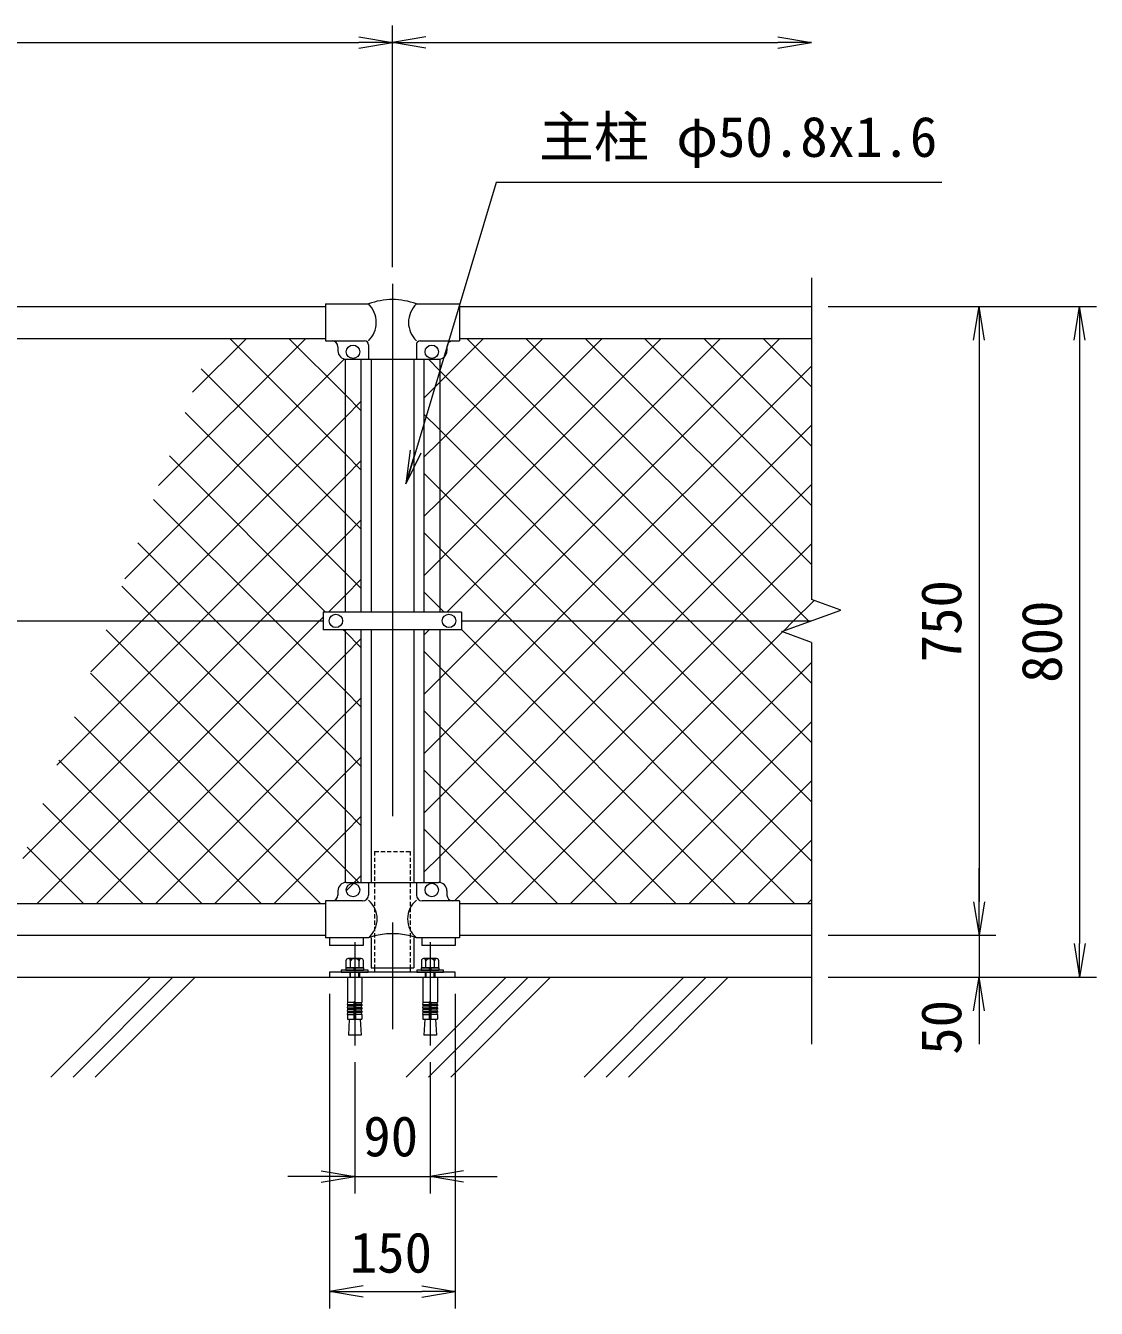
# Model space of a CAD drawing. Units: millimetres, scale not verified. Extents: x -4200 to 4200, y -2970 to 2970.
# Drawn here: x -1823 to -545, y 265 to 1795 of the extents above; entities that cross this region are included whole.
import ezdxf
from ezdxf.enums import TextEntityAlignment as Align

# ---------------------------------------------------------------- set-up
doc = ezdxf.new("R2010")
doc.units = ezdxf.units.MM
doc.header["$LTSCALE"] = 20
doc.linetypes.add('USER1', pattern=[50.8, 31.75, -6.35, 6.35, -6.35])
doc.linetypes.add('USER2', pattern=[0.375, 0.25, -0.125])
for name, color, linetype, lineweight in [('0-0_D-BMK', 2, 'USER1', 13), ('0-1_D-STR1', 1, 'Continuous', 18), ('0-2_D-STR-DIM', 7, 'Continuous', 9), ('0-3_0', 3, 'Continuous', 18), ('0-5_D-STR3', 3, 'Continuous', 13), ('0-6_D-STR-TXT', 7, 'Continuous', 9), ('0-7_D-STR2', 7, 'Continuous', 9), ('0-B_D-BGD', 7, 'Continuous', 9), ('0-D_D-DCR-HCH', 7, 'Continuous', 9)]:
    doc.layers.add(name, color=color, linetype=linetype, lineweight=lineweight)
doc.styles.add('ＭＳ ゴシック', font='')
doc.styles.get('ＭＳ ゴシック').set_extended_font_data('MS Gothic')

# ---------------------------------------------------------------- blocks, each defined once
blk = doc.blocks.new('_Open')
at = {"layer": '0-3_0', "color": 7, "lineweight": 9}
blk.add_line((-20, 3.33), (0, 0), dxfattribs=at)
blk.add_lwpolyline([(-20, -3.33), (0, 0), (-20, 0)], dxfattribs=at)

msp = doc.modelspace()

# ---------------------------------------------------------------- linework, layer by layer
at = {"layer": '0-0_D-BMK'}
for p, q in [((-1384.97, 1487.06), (-1384.97, 578.6)), ((-1429.97, 701.6), (-1429.97, 578.6)), ((-1339.97, 701.6), (-1339.97, 578.6))]:
    msp.add_line(p, q, dxfattribs=at)
at = {"layer": '0-1_D-STR1'}
for p, q in [((-3304.97, 1460), (-1464.97, 1460)), ((-1304.97, 1460), (-884.97, 1460)), ((-3304.97, 1422), (-1464.97, 1422)), ((-1304.97, 1422), (-884.97, 1422)), ((-1410.37, 1397), (-1410.37, 1095.5)), ((-1359.57, 1397), (-1359.57, 1095.5)), ((-1410.37, 1074.5), (-1410.37, 773)), ((-1359.57, 1074.5), (-1359.57, 773)), ((-3304.97, 748), (-1464.97, 748)), ((-1304.97, 748), (-884.97, 748)), ((-3304.97, 710), (-1464.97, 710)), ((-1410.37, 707), (-1410.37, 671)), ((-1359.57, 707), (-1359.57, 671)), ((-1304.97, 710), (-884.97, 710)), ((-1410.37, 671), (-1359.57, 671))]:
    msp.add_line(p, q, dxfattribs=at)
at = {"layer": '0-2_D-STR-DIM'}
for p, q in [((-1384.97, 1507.06), (-1384.97, 1795)), ((-1384.97, 1507.06), (-1384.97, 1795)), ((-3344.97, 1775), (-1424.97, 1775)), ((-1344.97, 1775), (-924.97, 1775)), ((-884.97, 1494.26), (-884.97, 1110.65)), ((-864.97, 1460), (-664.97, 1460)), ((-864.97, 1460), (-544.97, 1460)), ((-684.97, 1420), (-684.97, 750)), ((-564.97, 1420), (-564.97, 700)), ((-849.74, 1097.83), (-884.97, 1110.65)), ((-920.21, 1072.17), (-849.74, 1097.83)), ((-884.97, 1059.35), (-920.21, 1072.17)), ((-884.97, 1059.35), (-884.97, 580)), ((-684.97, 750), (-684.97, 790)), ((-864.97, 710), (-664.97, 710)), ((-864.97, 710), (-664.97, 710)), ((-684.97, 710), (-684.97, 660)), ((-864.97, 660), (-664.97, 660)), ((-864.97, 660), (-544.97, 660)), ((-1459.97, 640), (-1459.97, 264.99)), ((-1309.97, 640), (-1309.97, 264.99)), ((-684.97, 620), (-684.97, 580)), ((-1429.97, 558.6), (-1429.97, 402.17)), ((-1339.97, 558.6), (-1339.97, 402.17)), ((-1469.97, 422.17), (-1509.97, 422.17)), ((-1429.97, 422.17), (-1339.97, 422.17)), ((-1299.97, 422.17), (-1259.97, 422.17)), ((-1419.97, 284.99), (-1349.97, 284.99))]:
    msp.add_line(p, q, dxfattribs=at)
at = {"layer": '0-5_D-STR3'}
for p, q in [((-1464.97, 1463), (-1464.97, 1419)), ((-1464.97, 1463), (-1413.52, 1463)), ((-1356.42, 1463), (-1304.97, 1463)), ((-1304.97, 1463), (-1304.97, 1419)), ((-1464.97, 1419), (-1418.22, 1419)), ((-1449.97, 1412), (-1449.97, 1407)), ((-1413.52, 1414.3), (-1413.52, 1397)), ((-1356.42, 1414.3), (-1356.42, 1397)), ((-1351.72, 1419), (-1304.97, 1419)), ((-1319.97, 1412), (-1319.97, 1407)), ((-1441.47, 1397), (-1441.47, 1095.5)), ((-1439.97, 1397), (-1329.97, 1397)), ((-1422.47, 1397), (-1422.47, 1095.5)), ((-1347.47, 1397), (-1347.47, 1095.5)), ((-1328.47, 1397), (-1328.47, 1095.5)), ((-1467.47, 1095.5), (-1467.47, 1074.5)), ((-1302.47, 1095.5), (-1467.47, 1095.5)), ((-1302.47, 1095.5), (-1302.47, 1074.5)), ((-3307.98, 1085), (-1467.47, 1085)), ((-1302.47, 1074.5), (-1467.47, 1074.5)), ((-1441.47, 1074.5), (-1441.47, 772.89)), ((-1422.47, 1074.5), (-1422.47, 773)), ((-1347.47, 1074.5), (-1347.47, 773)), ((-1328.47, 1074.5), (-1328.47, 772.89)), ((-1302.47, 1085), (-884.97, 1085)), ((-1439.97, 773), (-1329.97, 773)), ((-1413.52, 773), (-1413.52, 758)), ((-1356.42, 773), (-1356.42, 758)), ((-1464.97, 751), (-1464.97, 707)), ((-1420.52, 751), (-1464.97, 751)), ((-1449.97, 763), (-1449.97, 758)), ((-1304.97, 751), (-1349.42, 751)), ((-1319.97, 763), (-1319.97, 758)), ((-1304.97, 751), (-1304.97, 707)), ((-1413.52, 707), (-1464.97, 707)), ((-1459.97, 707), (-1459.97, 697.7)), ((-1419.97, 707), (-1419.97, 697.7)), ((-1304.97, 707), (-1356.42, 707)), ((-1349.97, 707), (-1349.97, 697.7)), ((-1309.97, 707), (-1309.97, 697.7)), ((-1419.97, 697.7), (-1459.97, 697.7)), ((-1309.97, 697.7), (-1349.97, 697.7)), ((-1438.62, 660), (-1421.32, 660)), ((-1406.32, 671), (-1406.32, 666)), ((-1363.62, 671), (-1363.62, 666)), ((-1348.62, 660), (-1331.32, 660))]:
    msp.add_line(p, q, dxfattribs=at)
at = {"layer": '0-5_D-STR3', "linetype": 'USER2'}
for p, q in [((-1406.32, 810), (-1406.32, 671)), ((-1406.32, 810), (-1363.62, 810)), ((-1363.62, 810), (-1363.62, 671))]:
    msp.add_line(p, q, dxfattribs=at)
at = {"layer": '0-5_D-STR3', "lineweight": 18}
for p, q in [((-1440.37, 679.6), (-1440.37, 671.3)), ((-1422.18, 682.1), (-1437.77, 682.1)), ((-1435.97, 682.1), (-1423.97, 682.1)), ((-1435.17, 671.3), (-1435.17, 679.6)), ((-1424.78, 671.3), (-1424.78, 679.6)), ((-1419.58, 671.3), (-1419.58, 679.6)), ((-1350.37, 679.6), (-1350.37, 671.3)), ((-1332.18, 682.1), (-1347.77, 682.1)), ((-1345.97, 682.1), (-1333.97, 682.1)), ((-1345.17, 671.3), (-1345.17, 679.6)), ((-1334.78, 671.3), (-1334.78, 679.6)), ((-1329.58, 671.3), (-1329.58, 679.6)), ((-1445.97, 668.3), (-1445.97, 666)), ((-1413.97, 668.3), (-1445.97, 668.3)), ((-1445.97, 666), (-1413.97, 666)), ((-1419.22, 671.3), (-1440.72, 671.3)), ((-1440.72, 671.3), (-1440.72, 668.3)), ((-1440.72, 668.3), (-1419.22, 668.3)), ((-1440.37, 671.3), (-1419.58, 671.3)), ((-1438.62, 660), (-1438.62, 629.96)), ((-1435.97, 666), (-1435.97, 660)), ((-1434.89, 660), (-1434.89, 666)), ((-1431.47, 671.3), (-1430.67, 668.3)), ((-1428.47, 668.3), (-1429.28, 671.3)), ((-1425.05, 660), (-1425.05, 666)), ((-1423.97, 660), (-1423.97, 666)), ((-1421.32, 660), (-1421.32, 629.96)), ((-1419.22, 668.3), (-1419.22, 671.3)), ((-1413.97, 666), (-1413.97, 668.3)), ((-1355.97, 668.3), (-1355.97, 666)), ((-1323.97, 668.3), (-1355.97, 668.3)), ((-1355.97, 666), (-1323.97, 666)), ((-1329.22, 671.3), (-1350.72, 671.3)), ((-1350.72, 671.3), (-1350.72, 668.3)), ((-1350.72, 668.3), (-1329.22, 668.3)), ((-1350.37, 671.3), (-1329.58, 671.3)), ((-1348.62, 660), (-1348.62, 629.96)), ((-1345.97, 666), (-1345.97, 660)), ((-1344.89, 660), (-1344.89, 666)), ((-1341.47, 671.3), (-1340.67, 668.3)), ((-1338.47, 668.3), (-1339.28, 671.3)), ((-1335.05, 660), (-1335.05, 666)), ((-1333.97, 660), (-1333.97, 666)), ((-1331.32, 660), (-1331.32, 629.96)), ((-1329.22, 668.3), (-1329.22, 671.3)), ((-1323.97, 666), (-1323.97, 668.3)), ((-1430.97, 629.96), (-1438.62, 629.96)), ((-1438.62, 627.46), (-1438.19, 629.92)), ((-1438.62, 627.46), (-1430.97, 627.46)), ((-1438.62, 627.46), (-1438.62, 625.96)), ((-1430.97, 629.96), (-1430.97, 610)), ((-1428.97, 629.96), (-1421.32, 629.96)), ((-1428.97, 629.96), (-1428.97, 610)), ((-1421.32, 627.46), (-1428.97, 627.46)), ((-1421.32, 627.46), (-1421.76, 629.92)), ((-1421.32, 627.46), (-1421.32, 625.96)), ((-1340.97, 629.96), (-1348.62, 629.96)), ((-1348.62, 627.46), (-1348.19, 629.92)), ((-1348.62, 627.46), (-1340.97, 627.46)), ((-1348.62, 627.46), (-1348.62, 625.96)), ((-1340.97, 629.96), (-1340.97, 610)), ((-1338.97, 629.96), (-1331.32, 629.96)), ((-1338.97, 629.96), (-1338.97, 610)), ((-1331.32, 627.46), (-1338.97, 627.46)), ((-1331.32, 627.46), (-1331.76, 629.92)), ((-1331.32, 627.46), (-1331.32, 625.96)), ((-1438.62, 625.96), (-1430.97, 625.96)), ((-1438.62, 623.46), (-1438.19, 625.92)), ((-1438.62, 623.46), (-1430.97, 623.46)), ((-1438.62, 623.46), (-1438.62, 621.96)), ((-1438.62, 621.96), (-1430.97, 621.96)), ((-1438.62, 619.46), (-1438.19, 621.92)), ((-1438.62, 619.46), (-1430.97, 619.46)), ((-1438.62, 619.46), (-1438.62, 617.96)), ((-1438.62, 615.5), (-1438.19, 617.96)), ((-1438.62, 617.96), (-1430.97, 617.96)), ((-1438.62, 615.5), (-1430.97, 615.5)), ((-1438.62, 615.5), (-1438.62, 610)), ((-1421.32, 625.96), (-1428.97, 625.96)), ((-1421.32, 623.46), (-1428.97, 623.46)), ((-1421.32, 621.96), (-1428.97, 621.96)), ((-1421.32, 619.46), (-1428.97, 619.46)), ((-1421.32, 617.96), (-1428.97, 617.96)), ((-1421.32, 615.5), (-1428.97, 615.5)), ((-1421.32, 623.46), (-1421.76, 625.92)), ((-1421.32, 619.46), (-1421.76, 621.92)), ((-1421.32, 615.5), (-1421.76, 617.96)), ((-1421.32, 623.46), (-1421.32, 621.96)), ((-1421.32, 619.46), (-1421.32, 617.96)), ((-1421.32, 615.5), (-1421.32, 610)), ((-1348.62, 625.96), (-1340.97, 625.96)), ((-1348.62, 623.46), (-1348.19, 625.92)), ((-1348.62, 623.46), (-1340.97, 623.46)), ((-1348.62, 623.46), (-1348.62, 621.96)), ((-1348.62, 621.96), (-1340.97, 621.96)), ((-1348.62, 619.46), (-1348.19, 621.92)), ((-1348.62, 619.46), (-1340.97, 619.46)), ((-1348.62, 619.46), (-1348.62, 617.96)), ((-1348.62, 615.5), (-1348.19, 617.96)), ((-1348.62, 617.96), (-1340.97, 617.96)), ((-1348.62, 615.5), (-1340.97, 615.5)), ((-1348.62, 615.5), (-1348.62, 610)), ((-1331.32, 625.96), (-1338.97, 625.96)), ((-1331.32, 623.46), (-1338.97, 623.46)), ((-1331.32, 621.96), (-1338.97, 621.96)), ((-1331.32, 619.46), (-1338.97, 619.46)), ((-1331.32, 617.96), (-1338.97, 617.96)), ((-1331.32, 615.5), (-1338.97, 615.5)), ((-1331.32, 623.46), (-1331.76, 625.92)), ((-1331.32, 619.46), (-1331.76, 621.92)), ((-1331.32, 615.5), (-1331.76, 617.96)), ((-1331.32, 623.46), (-1331.32, 621.96)), ((-1331.32, 619.46), (-1331.32, 617.96)), ((-1331.32, 615.5), (-1331.32, 610)), ((-1438.62, 610), (-1421.32, 610)), ((-1436.47, 610), (-1437.55, 590.9)), ((-1423.48, 610), (-1422.4, 590.9)), ((-1348.62, 610), (-1331.32, 610)), ((-1346.47, 610), (-1347.55, 590.9)), ((-1333.48, 610), (-1332.4, 590.9)), ((-1422.4, 590.9), (-1437.55, 590.9)), ((-1332.4, 590.9), (-1347.55, 590.9))]:
    msp.add_line(p, q, dxfattribs=at)
at = {"layer": '0-5_D-STR3'}
msp.add_lwpolyline([(-1459.97, 660), (-1309.97, 660), (-1309.97, 666), (-1459.97, 666)], close=True, dxfattribs=at)
for centre in [(-1431.97, 1406), (-1337.97, 1406), (-1452.47, 1085), (-1317.47, 1085), (-1431.97, 764), (-1337.97, 764)]:
    msp.add_circle(centre, 8, dxfattribs=at)
for centre, radius, start, end in [((-1384.97, 1388.27), 80, 69.0916, 110.9084), ((-1434.78, 1441), 30.59, 314.01503, 45.98497), ((-1335.17, 1441), 30.59, 134.01503, 225.98497), ((-1456.97, 1412), 7, 0, 90), ((-1418.22, 1414.3), 4.7, 0, 90), ((-1351.72, 1414.3), 4.7, 90, 180), ((-1312.97, 1412), 7, 90, 180), ((-1439.97, 1407), 10, 180, 270), ((-1329.97, 1407), 10, 270, 0), ((-1439.97, 763), 10, 90, 180), ((-1329.97, 763), 10, 0, 90), ((-1456.97, 758), 7, 270, 0), ((-1420.52, 758), 7, 270, 0), ((-1432.65, 729.44), 29.48, 310.4464, 49.5536), ((-1337.3, 729.44), 29.48, 130.4464, 229.5536), ((-1349.42, 758), 7, 180, 270), ((-1312.97, 758), 7, 180, 270), ((-1384.97, 626.51), 85.4, 70.46947, 109.53053)]:
    msp.add_arc(centre, radius, start, end, dxfattribs=at)
at = {"layer": '0-5_D-STR3', "lineweight": 18}
for centre, radius, start, end in [((-1437.77, 679.5), 2.6, 2.20423, 177.79577), ((-1429.97, 675.45), 6.65, 38.61324, 141.38676), ((-1422.18, 679.5), 2.6, 2.20423, 177.79577), ((-1347.77, 679.5), 2.6, 2.20423, 177.79577), ((-1339.97, 675.45), 6.65, 38.61324, 141.38676), ((-1332.18, 679.5), 2.6, 2.20423, 177.79577), ((-1429.97, 629.96), 1, 0, 180), ((-1339.97, 629.96), 1, 0, 180)]:
    msp.add_arc(centre, radius, start, end, dxfattribs=at)
at = {"layer": '0-6_D-STR-TXT'}
msp.add_lwpolyline([(-729.36, 1608), (-1261.02, 1608), (-1368.3, 1250.38)], dxfattribs=at)
at = {"layer": '0-7_D-STR2'}
for p, q in [((-1663.95, 1246.46), (-1488.4, 1422)), ((-1623.48, 1357.63), (-1559.11, 1422)), ((-1441.47, 1284.32), (-1579.15, 1422)), ((-1441.47, 1355.03), (-1508.44, 1422)), ((-1328.47, 1369.8), (-1276.27, 1422)), ((-1328.47, 1299.09), (-1205.56, 1422)), ((-1328.47, 1228.38), (-1134.85, 1422)), ((-1328.47, 1157.67), (-1064.14, 1422)), ((-1319.93, 1095.5), (-993.43, 1422)), ((-884.97, 1152.08), (-1154.89, 1422)), ((-884.97, 1222.8), (-1084.18, 1422)), ((-884.97, 1293.51), (-1013.47, 1422)), ((-884.97, 1364.22), (-942.76, 1422)), ((-1704.41, 1135.28), (-1442.36, 1397.33)), ((-1441.47, 1213.61), (-1613.35, 1385.48)), ((-1189.01, 1085), (-884.97, 1389.03)), ((-1347.47, 1350.8), (-1328.47, 1369.8)), ((-1422.47, 1336.03), (-1441.47, 1355.03)), ((-1441.47, 1327.51), (-1422.47, 1346.51)), ((-1441.47, 1142.9), (-1632.22, 1333.64)), ((-1328.47, 1312.74), (-1347.47, 1331.74)), ((-1683.98, 1085), (-1441.47, 1327.51)), ((-1118.3, 1085), (-884.97, 1318.32)), ((-1100.73, 1085), (-1328.47, 1312.74)), ((-1347.47, 1280.09), (-1328.47, 1299.09)), ((-1464.79, 1095.5), (-1651.08, 1281.8)), ((-1422.47, 1265.32), (-1441.47, 1284.32)), ((-1441.47, 1256.8), (-1422.47, 1275.8)), ((-1613.27, 1085), (-1441.47, 1256.8)), ((-1328.47, 1242.03), (-1347.47, 1261.03)), ((-1171.44, 1085), (-1328.47, 1242.03)), ((-1047.59, 1085), (-884.97, 1247.61)), ((-1525, 1085), (-1669.95, 1229.96)), ((-1347.47, 1209.38), (-1328.47, 1228.38)), ((-1422.47, 1194.61), (-1441.47, 1213.61)), ((-1441.47, 1186.09), (-1422.47, 1205.09)), ((-1595.71, 1085), (-1688.82, 1178.12)), ((-1542.56, 1085), (-1441.47, 1186.09)), ((-1347.47, 1138.67), (-1328.47, 1157.67)), ((-1422.47, 1123.9), (-1441.47, 1142.9)), ((-1666.42, 1085), (-1707.69, 1126.27)), ((-1825.81, 801.76), (-1542.56, 1085)), ((-1785.34, 912.93), (-1613.27, 1085)), ((-1744.88, 1024.11), (-1683.98, 1085)), ((-1441.47, 860.06), (-1666.42, 1085)), ((-1441.47, 930.77), (-1595.71, 1085)), ((-1441.47, 1001.48), (-1525, 1085)), ((-1347.47, 1067.95), (-1340.93, 1074.5)), ((-1328.47, 945.53), (-1189.01, 1085)), ((-1328.47, 874.82), (-1118.3, 1085)), ((-1328.47, 804.11), (-1047.59, 1085)), ((-975.86, 748), (-1302.47, 1074.61)), ((-1243.17, 748), (-919.32, 1071.85)), ((-884.97, 798.53), (-1171.44, 1085)), ((-884.97, 869.24), (-1100.73, 1085)), ((-1441.47, 1044.67), (-1422.47, 1063.67)), ((-1738.14, 748), (-1441.47, 1044.67)), ((-1328.47, 1029.9), (-1347.47, 1048.9)), ((-1046.58, 748), (-1328.47, 1029.9)), ((-1172.45, 748), (-884.97, 1035.48)), ((-1470.84, 748), (-1745.43, 1022.59)), ((-1422.47, 982.48), (-1441.47, 1001.48)), ((-1441.47, 973.95), (-1422.47, 992.95)), ((-1541.55, 748), (-1764.3, 970.75)), ((-1667.43, 748), (-1441.47, 973.95)), ((-1328.47, 959.19), (-1347.47, 978.19)), ((-1101.74, 748), (-884.97, 964.77)), ((-1117.29, 748), (-1328.47, 959.19)), ((-1347.47, 926.53), (-1328.47, 945.53)), ((-1612.26, 748), (-1783.17, 918.91)), ((-1422.47, 911.77), (-1441.47, 930.77)), ((-1441.47, 903.24), (-1422.47, 922.24)), ((-1596.72, 748), (-1441.47, 903.24)), ((-1328.47, 888.48), (-1347.47, 907.48)), ((-1188, 748), (-1328.47, 888.48)), ((-1031.03, 748), (-884.97, 894.06)), ((-1347.47, 855.82), (-1328.47, 874.82)), ((-1682.97, 748), (-1802.04, 867.06)), ((-1422.47, 841.06), (-1441.47, 860.06)), ((-1441.47, 832.53), (-1422.47, 851.53)), ((-1526.01, 748), (-1441.47, 832.53)), ((-1328.47, 817.77), (-1347.47, 836.77)), ((-1753.68, 748), (-1820.9, 815.22)), ((-1258.71, 748), (-1328.47, 817.77)), ((-960.32, 748), (-884.97, 823.35)), ((-1347.47, 785.11), (-1328.47, 804.11)), ((-1431.22, 772.08), (-1422.47, 780.82)), ((-1439.92, 763.38), (-1431.35, 771.95)), ((-889.61, 748), (-884.97, 752.64))]:
    msp.add_line(p, q, dxfattribs=at)
for points in [[(-1347.47, 997.24), (-1328.47, 1016.24), (-1259.72, 1085), (-922.72, 1422)], [(-884.97, 1010.66), (-959.31, 1085), (-1296.31, 1422)], [(-887.63, 1084.03), (-888.6, 1085), (-1225.6, 1422)], [(-884.97, 939.95), (-1030.02, 1085), (-1328.47, 1383.45), (-1342.02, 1397)], [(-905.15, 748), (-1242.15, 1085), (-1328.47, 1171.32), (-1347.47, 1190.32)], [(-1310.88, 751), (-976.88, 1085), (-884.97, 1176.9)], [(-1461.35, 1095.5), (-1441.47, 1115.38), (-1422.47, 1134.38)], [(-1323.36, 1095.5), (-1328.47, 1100.61), (-1347.47, 1119.61)], [(-918.29, 1072.87), (-906.17, 1085), (-881.7, 1109.46)], [(-1808.85, 748), (-1471.85, 1085), (-1467.47, 1089.38)], [(-1424.88, 772.75), (-1441.47, 789.35), (-1726.56, 1074.43)], [(-1422.47, 1053.19), (-1441.47, 1072.19), (-1443.79, 1074.5)]]:
    msp.add_lwpolyline(points, dxfattribs=at)
at = {"layer": '0-B_D-BGD'}
msp.add_line((-3709.97, 660), (-884.97, 660), dxfattribs=at)
at = {"layer": '0-D_D-DCR-HCH'}
for p, q in [((-1792.64, 540.94), (-1673.58, 660)), ((-1766.13, 540.94), (-1647.07, 660)), ((-1739.61, 540.94), (-1620.55, 660)), ((-1368.38, 540.94), (-1249.32, 660)), ((-1341.86, 540.94), (-1222.8, 660)), ((-1315.35, 540.94), (-1196.29, 660)), ((-1156.25, 540.94), (-1037.19, 660)), ((-1129.73, 540.94), (-1010.67, 660)), ((-1103.22, 540.94), (-984.15, 660))]:
    msp.add_line(p, q, dxfattribs=at)

# ---------------------------------------------------------------- block references
at = {"layer": '0-2_D-STR-DIM', "xscale": 2, "yscale": 2}
for p in [(-1384.97, 1775), (-884.97, 1775), (-1429.97, 422.17), (-1309.97, 284.99)]:
    msp.add_blockref('_Open', p, dxfattribs=at)
for p, rotation in [((-1384.97, 1775), 180), ((-684.97, 1460), 90), ((-564.97, 1460), 90), ((-684.97, 710), 270), ((-684.97, 710), 270), ((-564.97, 660), 270), ((-684.97, 660), 90), ((-1339.97, 422.17), 180), ((-1459.97, 284.99), 180)]:
    msp.add_blockref('_Open', p, dxfattribs=dict(at, rotation=rotation))
at = {"layer": '0-6_D-STR-TXT', "xscale": 2, "yscale": 2, "rotation": 253.30154}
msp.add_blockref('_Open', (-1368.88, 1248.47), dxfattribs=at)

# ---------------------------------------------------------------- texts
at = {"layer": '0-2_D-STR-DIM', "style": 'ＭＳ ゴシック'}
for s, p in [('750', (-691.72, 1035.5)), ('800', (-571.72, 1011.12)), ('50', (-691.72, 567.37))]:
    msp.add_text(s, height=48.09, rotation=90, dxfattribs=at).set_placement(p, align=Align.BOTTOM_LEFT)
for s, p in [('90', (-1419.72, 431.84)), ('150', (-1435.9, 293.13))]:
    msp.add_text(s, height=48.09, dxfattribs=at).set_placement(p, align=Align.BOTTOM_LEFT)
at = {"layer": '0-6_D-STR-TXT', "style": 'ＭＳ ゴシック'}
msp.add_text('主柱 φ50.8x1.6', height=48.09, dxfattribs=at).set_placement((-1210.1, 1624.01), align=Align.BOTTOM_LEFT)

doc.saveas('drawing.dxf')
